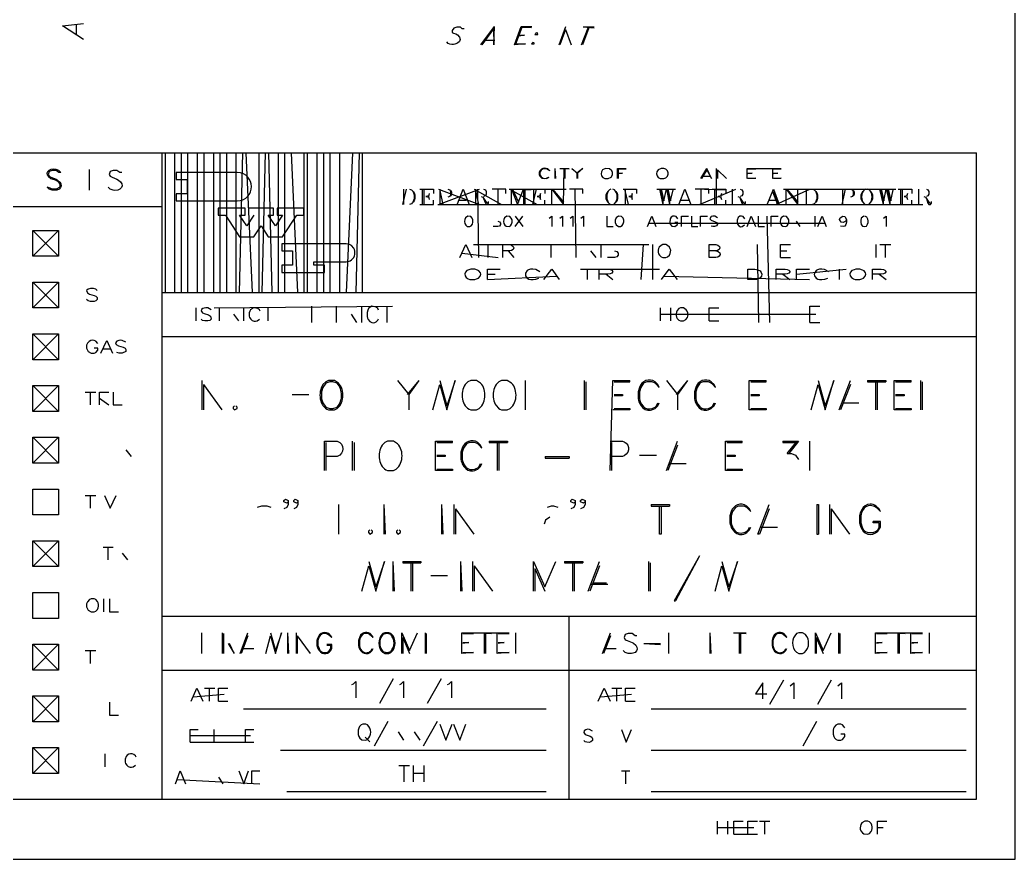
# Model space of a CAD drawing. Header units: feet. Extents: x 13 to 426, y 12 to 285.
# Drawn here: x 354.6 to 426.2, y 12.1 to 72.4 of the extents above; entities that cross this region are included whole.
import ezdxf

# ---------------------------------------------------------------- set-up
doc = ezdxf.new("R2010")
doc.units = ezdxf.units.FT
doc.layers.add('EJE_VIA', color=7, linetype='CONTINUOUS')

msp = doc.modelspace()

# ---------------------------------------------------------------- linework, layer by layer
at = {"layer": 'EJE_VIA'}
for p, q in [((426.217, 12.083), (426.217, 284.917)), ((358.7, 71.383), (358.7, 72.1)), ((387.783, 70.667), (388.767, 71.983)), ((390.217, 70.667), (390.7, 71.967)), ((390.317, 70.717), (390.75, 71.917)), ((390.7, 71.967), (391.45, 71.967)), ((393.417, 70.65), (393.9, 71.967)), ((393.883, 71.767), (394.283, 70.65)), ((395.033, 70.65), (395.5, 71.883)), ((388.033, 70.983), (388.783, 70.983)), ((322.083, 62.883), (423.45, 62.883)), ((364.867, 16.383), (364.867, 62.883)), ((365.1, 52.85), (365.1, 62.883)), ((365.784, 52.85), (365.784, 62.883)), ((366.25, 52.85), (366.25, 62.883)), ((366.717, 52.85), (366.717, 62.883)), ((367.417, 52.85), (367.417, 62.883)), ((367.883, 52.85), (367.883, 62.883)), ((368.583, 52.85), (368.583, 62.883)), ((369.05, 52.85), (369.05, 62.883)), ((369.517, 52.85), (369.517, 62.883)), ((370.2, 52.85), (370.2, 62.883)), ((370.433, 52.85), (370.667, 62.883)), ((371.367, 52.85), (370.9, 62.883)), ((371.833, 52.85), (371.833, 62.883)), ((372.067, 52.85), (372.3, 62.883)), ((372.767, 52.85), (372.534, 62.883)), ((373.234, 52.85), (373.234, 62.883)), ((373.7, 52.85), (373.7, 62.883)), ((374.633, 52.85), (374.167, 62.883)), ((375.083, 52.85), (375.083, 62.883)), ((375.317, 52.85), (375.317, 62.883)), ((376.017, 52.85), (376.017, 62.883)), ((376.483, 52.85), (376.483, 62.883)), ((376.95, 52.85), (376.95, 62.883)), ((377.65, 52.85), (377.65, 62.883)), ((378.117, 52.85), (378.583, 62.883)), ((378.817, 52.85), (379.05, 62.883)), ((379.283, 52.85), (379.283, 62.883)), ((423.45, 16.383), (423.45, 62.883)), ((359.633, 60.2), (359.633, 61.7)), ((393.733, 59.167), (393.783, 61.733)), ((397.617, 61.033), (397.617, 61.767)), ((397.617, 61.767), (398.233, 61.767)), ((403.617, 61.033), (404.033, 61.767)), ((404.734, 59.167), (404.75, 61.767)), ((404.8, 61.667), (405.467, 61.033)), ((406.95, 61.767), (409.4, 61.767)), ((406.95, 61.033), (406.95, 61.767)), ((408.783, 61.033), (408.783, 61.767)), ((403.717, 61.2), (404.333, 61.2)), ((382.183, 59.167), (382.433, 60.283)), ((382.25, 59.167), (382.25, 60.283)), ((383.583, 59.167), (383.583, 60.283)), ((383.717, 59.167), (383.717, 60.283)), ((384.75, 60.283), (387.683, 59.167)), ((384.75, 59.167), (387.683, 60.283)), ((384.817, 60.283), (385.05, 59.167)), ((384.867, 59.167), (384.867, 60.283)), ((386.1, 59.217), (386.517, 60.283)), ((386.517, 60.283), (386.95, 59.167)), ((387.317, 60.283), (389.267, 59.167)), ((387.383, 60.283), (387.617, 59.167)), ((387.433, 59.167), (387.433, 60.283)), ((387.65, 55.35), (387.567, 60.283)), ((389.033, 59.167), (389.033, 60.283)), ((389.817, 60.283), (393.917, 60.283)), ((389.883, 60.283), (391.833, 59.167)), ((390.067, 60.283), (390.5, 59.333)), ((390.983, 59.167), (390.983, 60.283)), ((390.983, 60.233), (391.833, 60.283)), ((391.533, 59.167), (391.783, 60.283)), ((391.6, 59.167), (391.6, 60.283)), ((392.933, 60.283), (393.733, 59.333)), ((394.633, 55.35), (394.583, 60.283)), ((398.133, 60.283), (398.383, 59.167)), ((398.2, 59.167), (398.2, 60.283)), ((400.45, 60.283), (401.8, 60.283)), ((400.633, 60.283), (400.883, 59.167)), ((401.133, 60.283), (401.367, 59.167)), ((402.05, 59.217), (402.467, 60.283)), ((402.467, 60.283), (402.9, 59.167)), ((403.517, 59.167), (406.134, 60.283)), ((403.633, 59.167), (403.633, 60.283)), ((403.883, 60.283), (405.4, 60.233)), ((404.617, 59.167), (404.617, 60.283)), ((405.9, 59.167), (405.9, 60.283)), ((408.4, 59.217), (408.834, 60.283)), ((408.834, 60.283), (409.25, 59.167)), ((409.017, 59.167), (411.45, 60.283)), ((409.567, 60.283), (417.633, 60.283)), ((409.8, 60.283), (410.6, 59.333)), ((410.6, 59.167), (410.6, 60.233)), ((411.217, 59.167), (411.217, 60.283)), ((413.783, 59.167), (414.017, 60.283)), ((413.833, 59.167), (413.833, 60.283)), ((416.467, 60.283), (416.717, 59.167)), ((416.95, 60.283), (417.2, 59.167)), ((418, 59.167), (418, 60.283)), ((418.117, 59.167), (418.117, 60.283)), ((419.283, 59.167), (419.283, 60.283)), ((386.217, 59.483), (386.767, 59.483)), ((392.083, 59.533), (392.083, 59.967)), ((398.683, 59.533), (398.683, 59.967)), ((402.167, 59.483), (402.717, 59.483)), ((408.517, 59.483), (409.067, 59.483)), ((408.767, 60.117), (409.134, 59.167)), ((408.834, 60.117), (409.2, 59.167)), ((322.083, 59.017), (364.867, 59.017)), ((384.683, 59.167), (419.583, 59.167)), ((390.267, 58.333), (390.8, 57.583)), ((390.267, 57.583), (390.8, 58.333)), ((408.567, 50.683), (408.383, 58.333)), ((410.467, 57.983), (410.733, 57.583)), ((411.833, 57.583), (411.833, 58.333)), ((355.567, 57.3), (357.417, 55.45)), ((355.567, 55.45), (357.417, 57.3)), ((399.9, 57.833), (412.533, 57.833)), ((387.267, 56.283), (399.883, 56.283)), ((389.75, 55.85), (390.15, 55.35)), ((392.85, 55.35), (392.85, 56.283)), ((395.683, 55.85), (396.067, 55.35)), ((396.45, 55.35), (396.45, 56.283)), ((399.317, 53.767), (399.5, 56.283)), ((400.15, 53.767), (400.167, 56.283)), ((407.783, 50.683), (407.683, 56.283)), ((409.35, 55.85), (409.8, 55.85)), ((416.217, 55.35), (416.217, 56.283)), ((416.483, 56.283), (417.267, 56.283)), ((416.883, 55.35), (416.883, 56.283)), ((386.433, 55.667), (389.033, 55.35)), ((409.35, 55.35), (410.067, 55.35)), ((394.967, 54.517), (400.633, 54.517)), ((395.467, 53.767), (395.467, 54.517)), ((410.5, 54.167), (414.067, 54.517)), ((413.583, 53.767), (413.583, 54.517)), ((388.267, 54.167), (388.817, 54.167)), ((388.267, 53.767), (393.233, 54.017)), ((396.8, 54.167), (397.283, 53.767)), ((400.983, 54.017), (411.417, 53.767)), ((409.517, 54.167), (410.017, 53.767)), ((416.45, 54.167), (416.933, 53.767)), ((355.567, 53.583), (357.417, 51.733)), ((355.567, 51.733), (357.417, 53.583)), ((364.867, 52.85), (423.45, 52.85)), ((367.3, 50.8), (367.3, 51.733)), ((368.617, 51.733), (381.433, 51.85)), ((369, 50.8), (369, 51.733)), ((370.75, 50.8), (370.75, 51.733)), ((372.5, 50.8), (372.5, 51.733)), ((375.633, 50.683), (375.633, 51.85)), ((377.4, 50.683), (377.4, 51.85)), ((379.217, 50.683), (379.217, 51.85)), ((381.05, 50.683), (381.05, 51.85)), ((400.717, 50.8), (400.717, 51.733)), ((401.45, 50.8), (401.45, 51.733)), ((370, 51.283), (370.367, 50.8)), ((378.45, 51.283), (378.833, 50.683)), ((400.717, 51.283), (411.883, 51.283)), ((404.217, 50.8), (404.917, 50.8)), ((411.45, 50.683), (412.167, 50.683)), ((355.567, 49.867), (357.417, 48)), ((355.567, 48), (357.417, 49.867)), ((364.867, 49.683), (423.45, 49.683)), ((360.617, 48.783), (361.133, 48.783)), ((355.567, 46.15), (357.417, 44.283)), ((355.567, 44.283), (357.417, 46.15)), ((367.733, 44.4), (367.733, 46.517)), ((367.833, 46.217), (369.15, 44.4)), ((384.833, 46.517), (385.333, 44.7)), ((385.333, 44.4), (385.95, 46.517)), ((391, 44.4), (391, 46.517)), ((395.25, 44.4), (395.25, 46.517)), ((397.083, 40.033), (397.283, 46.517)), ((397.283, 46.517), (398.5, 46.517)), ((407.1, 46.517), (408.317, 46.517)), ((407.1, 44.4), (407.1, 46.517)), ((412.05, 46.517), (412.567, 44.7)), ((412.567, 44.4), (413.167, 46.517)), ((413.567, 44.4), (414.383, 46.517)), ((416.2, 44.4), (416.2, 46.417)), ((417.517, 46.517), (418.733, 46.517)), ((417.517, 44.4), (417.517, 46.517)), ((419.433, 44.4), (419.433, 46.517)), ((359.333, 45.683), (360.083, 45.683)), ((359.7, 44.75), (359.7, 45.683)), ((360.35, 45.233), (361.033, 44.75)), ((374.217, 45.5), (375.417, 45.5)), ((413.767, 44.9), (414.983, 44.9)), ((355.567, 42.433), (357.417, 40.567)), ((355.567, 40.567), (357.417, 42.433)), ((376.533, 40.033), (376.533, 42.15)), ((378.567, 40.033), (378.567, 42.15)), ((384.533, 42.15), (385.75, 42.15)), ((384.533, 40.033), (384.533, 42.15)), ((388.983, 40.033), (388.983, 42.05)), ((401.133, 40.033), (401.933, 42.15)), ((405.383, 40.033), (405.383, 42.15)), ((405.383, 42.15), (406.583, 42.15)), ((409.833, 41.25), (410.533, 42.15)), ((411.45, 40.033), (411.45, 42.15)), ((362.25, 41.517), (362.633, 41.033)), ((399.2, 41.15), (400.417, 41.15)), ((401.333, 40.533), (402.55, 40.533)), ((359.333, 38.25), (360.083, 38.25)), ((359.7, 37.317), (359.7, 38.25)), ((377.567, 35.467), (377.567, 37.583)), ((385.867, 35.467), (385.867, 37.583)), ((385.967, 37.283), (387.283, 35.467)), ((400.633, 35.467), (400.633, 37.483)), ((407.717, 35.467), (408.533, 37.583)), ((412.883, 35.467), (412.883, 37.583)), ((412.983, 37.283), (414.3, 35.467)), ((407.933, 35.967), (409.133, 35.967)), ((355.567, 34.983), (357.417, 33.133)), ((355.567, 33.133), (357.417, 34.983)), ((360.617, 34.517), (361.35, 34.517)), ((360.983, 33.6), (360.983, 34.517)), ((361.983, 34.083), (362.367, 33.6)), ((379.733, 33.483), (380.233, 31.667)), ((380.233, 31.367), (380.85, 33.483)), ((382.767, 31.367), (382.767, 33.383)), ((387.217, 31.367), (387.217, 33.483)), ((387.317, 33.183), (388.633, 31.367)), ((391.567, 31.367), (391.567, 33.483)), ((391.667, 32.983), (392.383, 31.367)), ((394.4, 31.367), (394.4, 33.383)), ((395.517, 31.367), (396.333, 33.483)), ((399.867, 31.367), (399.867, 33.483)), ((405.133, 33.483), (405.633, 31.667)), ((405.633, 31.367), (406.25, 33.483)), ((384.183, 32.483), (385.4, 32.483)), ((395.717, 31.867), (396.933, 31.867)), ((395.817, 31.967), (396.833, 31.967)), ((360.667, 29.867), (360.667, 30.8)), ((364.867, 29.567), (423.45, 29.567)), ((394.15, 16.383), (394.15, 29.567)), ((367.717, 26.883), (367.717, 28.367)), ((369.2, 26.883), (369.2, 28.367)), ((370.467, 26.883), (371.033, 28.367)), ((372.667, 28.367), (373.017, 27.1)), ((373.017, 26.883), (373.45, 28.367)), ((374.517, 26.883), (374.517, 28.367)), ((374.583, 28.15), (375.5, 26.883)), ((382.1, 26.883), (382.1, 28.367)), ((382.167, 28.017), (382.667, 26.883)), ((383.8, 26.883), (383.8, 28.367)), ((386.417, 26.883), (386.417, 28.367)), ((386.417, 28.367), (389.817, 28.367)), ((388.05, 26.883), (388.05, 28.3)), ((388.967, 26.883), (388.967, 28.367)), ((390.317, 26.883), (390.317, 28.367)), ((396.55, 26.883), (397.117, 28.367)), ((401.3, 26.883), (401.3, 28.367)), ((406.4, 26.883), (406.4, 28.3)), ((411.85, 26.883), (411.85, 28.367)), ((411.917, 28.017), (412.417, 26.883)), ((413.55, 26.883), (413.55, 28.367)), ((416.167, 26.883), (416.167, 28.367)), ((416.167, 28.367), (419.567, 28.367)), ((417.8, 26.883), (417.8, 28.3)), ((418.717, 26.883), (418.717, 28.367)), ((420.067, 26.883), (420.067, 28.367)), ((355.567, 27.55), (357.417, 25.683)), ((355.567, 25.683), (357.417, 27.55)), ((370.617, 27.233), (371.467, 27.233)), ((396.683, 27.233), (397.533, 27.233)), ((359.333, 27.083), (360.083, 27.083)), ((359.7, 26.15), (359.7, 27.083)), ((364.867, 25.683), (423.45, 25.683)), ((380.517, 23.3), (381.517, 25.067)), ((383.95, 23.3), (384.95, 25.067)), ((367.9, 24.383), (368.65, 24.383)), ((368.267, 23.45), (368.267, 24.383)), ((397.2, 24.383), (397.933, 24.383)), ((397.567, 23.45), (397.567, 24.383)), ((408.083, 23.6), (408.083, 24.767)), ((408.583, 23.217), (409.583, 24.983)), ((412.017, 23.217), (413.017, 24.983)), ((355.567, 23.833), (357.417, 21.967)), ((355.567, 21.967), (357.417, 23.833)), ((367.1, 23.767), (369.333, 23.95)), ((396.4, 23.767), (398.633, 23.95)), ((368.917, 23.45), (369.6, 23.45)), ((398.2, 23.45), (398.9, 23.45)), ((370.717, 22.9), (392.483, 22.9)), ((400.033, 22.9), (422.7, 22.9)), ((380.133, 20.233), (381.117, 22.017)), ((383.667, 20.233), (384.667, 22.017)), ((410.967, 20.233), (411.967, 22.017)), ((366.883, 20.967), (371.217, 20.967)), ((368.617, 20.483), (368.617, 21.417)), ((379.467, 20.85), (379.8, 20.517)), ((381.85, 21.233), (382.233, 20.633)), ((383, 21.233), (383.4, 20.633)), ((355.567, 20.1), (357.417, 18.25)), ((355.567, 18.25), (357.417, 20.1)), ((366.883, 20.483), (371.45, 20.483)), ((360.767, 18.717), (360.767, 19.65)), ((373.383, 19.917), (392.483, 19.917)), ((400.033, 19.917), (422.7, 19.917)), ((381.9, 18.817), (382.667, 18.817)), ((382.283, 17.65), (382.283, 18.817)), ((382.95, 17.65), (382.95, 18.817)), ((383.717, 17.65), (383.717, 18.817)), ((368.917, 17.983), (369.233, 17.5)), ((382.95, 18.267), (383.717, 18.267)), ((397.9, 18.433), (398.517, 18.433)), ((398.217, 17.5), (398.217, 18.433)), ((365.95, 17.817), (371.883, 17.5)), ((373.833, 16.95), (392.483, 16.95)), ((400.033, 16.95), (422.7, 16.95)), ((322.083, 16.383), (423.45, 16.383)), ((404.8, 13.883), (404.8, 14.817)), ((404.8, 14.367), (407.417, 14.367)), ((405.55, 13.883), (405.55, 14.817)), ((407.833, 14.817), (408.583, 14.817)), ((408.217, 13.883), (408.217, 14.817)), ((416.317, 14.367), (416.733, 14.367)), ((405.983, 13.883), (407.683, 13.883)), ((12.6, 12.083), (426.217, 12.083))]:
    msp.add_line(p, q, dxfattribs=at)
for points in [[(359.2, 71.033), (357.7, 72.017), (359.2, 72.183)], [(386.583, 71.8), (386.45, 71.8), (386.317, 71.933), (386.067, 71.933), (385.85, 71.867), (385.717, 71.683), (385.733, 71.55), (385.833, 71.5), (385.99, 71.439), (386.113, 71.37), (386.264, 71.214), (386.303, 71.05), (386.247, 70.896), (386.115, 70.771), (385.924, 70.693), (385.811, 70.677), (385.691, 70.68), (385.564, 70.703), (385.433, 70.75), (385.35, 70.867)], [(388.7, 71.8), (387.85, 70.667)], [(388.7, 71.8), (388.717, 70.667), (388.767, 71.983)], [(390.75, 71.917), (391.433, 71.9)], [(393.883, 71.767), (393.467, 70.65)], [(395.567, 71.883), (395.1, 70.65)], [(395.15, 71.95), (395.95, 71.95)], [(395.15, 71.95), (395.933, 71.883)], [(390.533, 71.35), (390.917, 71.35), (390.517, 71.283)], [(391.8, 71.533), (391.683, 71.4), (391.883, 71.4), (391.867, 71.533)], [(390.317, 70.717), (391, 70.717), (390.217, 70.667)], [(391.55, 70.85), (391.433, 70.717), (391.617, 70.717), (391.6, 70.85)], [(357.583, 61.483), (357.433, 61.617), (357.233, 61.7), (357.04, 61.707), (356.865, 61.677), (356.722, 61.617), (356.62, 61.531), (356.572, 61.427), (356.59, 61.308), (356.684, 61.18), (356.867, 61.05), (357.233, 60.917), (357.367, 60.85), (357.517, 60.633), (357.517, 60.417), (357.233, 60.283), (356.95, 60.283), (356.8, 60.35), (356.583, 60.417)], [(357.583, 61.483), (357.433, 61.483), (357.233, 61.617), (356.95, 61.617), (356.733, 61.55), (356.667, 61.333), (356.733, 61.2), (356.867, 61.133), (357.233, 60.983), (357.342, 60.922), (357.501, 60.788), (357.586, 60.646), (357.601, 60.508), (357.553, 60.383), (357.446, 60.281), (357.284, 60.214), (357.073, 60.191), (356.95, 60.2), (356.733, 60.283), (356.583, 60.417)], [(361.967, 61.483), (361.833, 61.483), (361.617, 61.617), (361.333, 61.617), (361.117, 61.55), (361.05, 61.333), (361.117, 61.2), (361.267, 61.133), (361.617, 60.983), (361.723, 60.928), (361.88, 60.8), (361.965, 60.657), (361.982, 60.514), (361.935, 60.383), (361.83, 60.276), (361.669, 60.206), (361.457, 60.187), (361.333, 60.2), (361.117, 60.283), (360.983, 60.417)], [(392.75, 61.6), (392.6, 61.733), (392.492, 61.768), (392.371, 61.777), (392.25, 61.758), (392.14, 61.71), (392.033, 61.6), (391.983, 61.483), (391.983, 61.317), (392.033, 61.2), (392.183, 61.067), (392.5, 61.033), (392.7, 61.133)], [(392.75, 61.6), (392.504, 61.725), (392.378, 61.747), (392.271, 61.737), (392.116, 61.644), (392.038, 61.488), (392.038, 61.312), (392.116, 61.156), (392.271, 61.063), (392.378, 61.053), (392.504, 61.075), (392.65, 61.133)], [(393.117, 61.767), (393.117, 61.033)], [(393.117, 61.767), (393.167, 61.033)], [(393.467, 61.767), (394.133, 61.767)], [(393.467, 61.767), (394.133, 61.733)], [(393.833, 61.733), (393.833, 61.033)], [(394.333, 61.767), (394.7, 61.417), (394.7, 61.033)], [(394.333, 61.767), (394.75, 61.417)], [(395.117, 61.767), (394.7, 61.417)], [(395.117, 61.767), (394.75, 61.417), (394.75, 61.033)], [(396.75, 61.767), (396.55, 61.667), (396.465, 61.531), (396.442, 61.383), (396.476, 61.242), (396.562, 61.124), (396.696, 61.047), (396.95, 61.033), (397.167, 61.133), (397.267, 61.317), (397.267, 61.483), (397.217, 61.6), (397.05, 61.733), (396.75, 61.767)], [(397.667, 61.733), (397.667, 61.033)], [(397.667, 61.733), (398.233, 61.733)], [(400.75, 61.767), (400.533, 61.667), (400.447, 61.524), (400.424, 61.376), (400.461, 61.236), (400.552, 61.122), (400.693, 61.047), (400.95, 61.033), (401.099, 61.094), (401.206, 61.207), (401.255, 61.35), (401.255, 61.45), (401.206, 61.593), (401.099, 61.706), (400.95, 61.767), (400.75, 61.767)], [(404.033, 61.667), (403.667, 61.033)], [(404.033, 61.667), (404.383, 61.033), (404.033, 61.767)], [(404.8, 61.667), (404.8, 61.033)], [(407, 61.733), (407.567, 61.733)], [(408.833, 61.733), (409.4, 61.733)], [(365.883, 61.483), (365.883, 60.967), (366.667, 60.967), (366.667, 59.95), (365.883, 59.95), (365.883, 59.433), (370.267, 59.433), (370.505, 59.464), (370.711, 59.534), (370.885, 59.638), (371.028, 59.769), (371.138, 59.922), (371.217, 60.092), (371.264, 60.273), (371.28, 60.459), (371.264, 60.646), (371.216, 60.826), (371.136, 60.996), (371.025, 61.149), (370.883, 61.28), (370.709, 61.383), (370.504, 61.453), (370.267, 61.483), (365.883, 61.483)], [(397.667, 61.417), (397.983, 61.417), (397.667, 61.383)], [(407, 61.067), (407.567, 61.067), (406.95, 61.033)], [(407, 61.417), (407.3, 61.417), (407, 61.383)], [(408.833, 61.067), (409.4, 61.067), (408.783, 61.033)], [(408.833, 61.417), (409.15, 61.417), (408.833, 61.383)], [(382.667, 60.283), (382.8, 60.233), (382.886, 60.124), (382.947, 59.999), (382.983, 59.865), (382.994, 59.725), (382.982, 59.585), (382.945, 59.451), (382.884, 59.326), (382.8, 59.217), (382.667, 59.167)], [(383.4, 60.283), (384.383, 60.283), (384.383, 59.967)], [(385.417, 60.283), (385.55, 60.233), (385.6, 60.117), (385.6, 59.867), (385.55, 59.75), (385.417, 59.7)], [(385.6, 60.183), (385.667, 60.067), (385.667, 59.917), (385.6, 59.8)], [(387.983, 60.283), (388.117, 60.233), (388.167, 60.117), (388.167, 59.917), (388.117, 59.8), (387.983, 59.75)], [(389.583, 59.967), (389.583, 60.283), (388.6, 60.283)], [(390, 59.217), (390, 60.283), (390.433, 59.167)], [(390.433, 59.167), (390.867, 60.283), (390.867, 59.167)], [(391.417, 60.283), (392.383, 60.283), (392.383, 59.967)], [(392.883, 59.217), (392.883, 60.283), (393.733, 59.167)], [(395.133, 59.967), (395.133, 60.283), (394.167, 60.283)], [(397.15, 60.283), (397.033, 60.233), (396.948, 60.124), (396.887, 59.999), (396.851, 59.865), (396.839, 59.725), (396.852, 59.585), (396.888, 59.451), (396.949, 59.326), (397.033, 59.217), (397.15, 59.167)], [(397.283, 59.167), (397.4, 59.217), (397.485, 59.326), (397.545, 59.451), (397.582, 59.585), (397.595, 59.725), (397.583, 59.865), (397.547, 59.999), (397.486, 60.124), (397.4, 60.233), (397.283, 60.283)], [(398.017, 60.283), (398.983, 60.283), (398.983, 59.967)], [(400.7, 60.283), (400.883, 59.433), (400.883, 59.167)], [(400.767, 60.283), (400.95, 59.433), (401.133, 60.283)], [(401.184, 60.283), (401.367, 59.433), (401.367, 59.167)], [(401.25, 60.283), (401.434, 59.433), (401.617, 60.233)], [(404.183, 59.967), (404.183, 60.283), (403.2, 60.283)], [(404.434, 60.283), (405.4, 60.283), (405.4, 59.967)], [(406.45, 60.283), (406.567, 60.233), (406.634, 60.117), (406.634, 59.917), (406.567, 59.8), (406.45, 59.75)], [(409.75, 59.217), (409.75, 60.283), (410.6, 59.167)], [(411.633, 60.283), (411.767, 60.233), (411.852, 60.124), (411.913, 59.999), (411.949, 59.865), (411.961, 59.725), (411.949, 59.585), (411.912, 59.451), (411.851, 59.326), (411.767, 59.217), (411.633, 59.167)], [(414.383, 60.283), (414.517, 60.233), (414.567, 60.117), (414.567, 59.867), (414.517, 59.75), (414.383, 59.7)], [(414.567, 60.183), (414.633, 60.067), (414.633, 59.917), (414.567, 59.8)], [(415.483, 60.283), (415.367, 60.233), (415.281, 60.124), (415.22, 59.999), (415.184, 59.865), (415.172, 59.725), (415.185, 59.585), (415.222, 59.451), (415.282, 59.326), (415.367, 59.217), (415.483, 59.167)], [(415.617, 59.167), (415.733, 59.217), (415.818, 59.326), (415.879, 59.451), (415.915, 59.585), (415.928, 59.725), (415.916, 59.865), (415.88, 59.999), (415.819, 60.124), (415.733, 60.233), (415.617, 60.283)], [(416.533, 60.283), (416.717, 59.433), (416.717, 59.167)], [(416.583, 60.283), (416.767, 59.433), (416.95, 60.283)], [(417.017, 60.283), (417.2, 59.433), (417.2, 59.167)], [(417.083, 60.283), (417.267, 59.433), (417.45, 60.233)], [(417.817, 60.283), (418.783, 60.283), (418.783, 59.967)], [(419.833, 60.283), (419.95, 60.233), (420.017, 60.117), (420.017, 59.917), (419.95, 59.8), (419.833, 59.75)], [(382.917, 60.117), (382.983, 60.017), (383.033, 59.867), (383.033, 59.6), (382.983, 59.433), (382.917, 59.333)], [(383.4, 59.167), (384.383, 59.167), (384.383, 59.483)], [(384.083, 59.8), (383.833, 59.75), (384.083, 59.7)], [(384.083, 59.967), (384.017, 59.75), (384.083, 59.533)], [(387.8, 59.75), (387.933, 59.7), (387.983, 59.6), (388.117, 59.267), (388.167, 59.167), (388.3, 59.167), (388.35, 59.267), (388.35, 59.383)], [(387.933, 59.7), (388.167, 59.333), (388.3, 59.267)], [(391.417, 59.167), (392.383, 59.167), (392.383, 59.483)], [(392.083, 59.8), (391.833, 59.75), (392.083, 59.7)], [(392.083, 59.967), (392.017, 59.75), (392.083, 59.533)], [(396.917, 60.117), (396.85, 60.017), (396.783, 59.867), (396.783, 59.6), (396.85, 59.433), (396.917, 59.333)], [(397.517, 59.333), (397.583, 59.433), (397.65, 59.6), (397.65, 59.867), (397.583, 60.017), (397.517, 60.117)], [(398.683, 59.8), (398.433, 59.75), (398.683, 59.7)], [(398.683, 59.967), (398.617, 59.75), (398.683, 59.533)], [(404.433, 59.167), (405.4, 59.167), (405.4, 59.483)], [(405.1, 59.8), (404.85, 59.75), (405.1, 59.7)], [(405.1, 59.967), (405.034, 59.75), (405.1, 59.533)], [(406.267, 59.75), (406.384, 59.7), (406.45, 59.6), (406.567, 59.267), (406.634, 59.167), (406.75, 59.167), (406.817, 59.267), (406.817, 59.383)], [(406.384, 59.7), (406.634, 59.333), (406.75, 59.267)], [(411.883, 60.117), (411.95, 60.017), (412, 59.867), (412, 59.6), (411.95, 59.433), (411.883, 59.333)], [(415.25, 60.117), (415.183, 60.017), (415.117, 59.867), (415.117, 59.6), (415.183, 59.433), (415.25, 59.333)], [(415.85, 59.333), (415.917, 59.433), (415.983, 59.6), (415.983, 59.867), (415.917, 60.017), (415.85, 60.117)], [(417.817, 59.167), (418.783, 59.167), (418.783, 59.483)], [(418.483, 59.8), (418.233, 59.75), (418.483, 59.7)], [(418.483, 59.967), (418.417, 59.75), (418.483, 59.533)], [(419.65, 59.75), (419.767, 59.7), (419.833, 59.6), (419.95, 59.267), (420.017, 59.167), (420.133, 59.167), (420.2, 59.267), (420.2, 59.383)], [(419.767, 59.7), (420.017, 59.333), (420.133, 59.267)], [(371.467, 58.4), (370.95, 57.633), (370.433, 58.4), (370.833, 58.4), (370.833, 58.917), (368.9, 58.917), (368.9, 58.4), (369.417, 58.4), (370.433, 56.85), (371.467, 56.85), (371.983, 57.633), (372.5, 56.85), (373.533, 56.85), (374.55, 58.4), (375.067, 58.4), (375.067, 58.917), (373.133, 58.917), (373.133, 58.4), (373.533, 58.4), (373.017, 57.633), (372.5, 58.4), (372.883, 58.4), (372.883, 58.917), (371.083, 58.917), (371.083, 58.4)], [(386.85, 58.333), (386.683, 58.217), (386.628, 58.093), (386.61, 57.949), (386.633, 57.805), (386.697, 57.682), (386.804, 57.599), (387, 57.583), (387.104, 57.648), (387.185, 57.766), (387.222, 57.909), (387.215, 58.057), (387.163, 58.193), (387.067, 58.3), (386.85, 58.333)], [(389.017, 57.983), (389.133, 57.933), (389.2, 57.833), (389.2, 57.733), (389.133, 57.617), (389.017, 57.583), (388.667, 57.583)], [(389.65, 58.333), (389.5, 58.217), (389.445, 58.092), (389.426, 57.954), (389.446, 57.816), (389.506, 57.694), (389.607, 57.604), (389.817, 57.583), (389.92, 57.648), (390.002, 57.766), (390.039, 57.909), (390.032, 58.057), (389.98, 58.193), (389.883, 58.3), (389.65, 58.333)], [(392.7, 58.183), (392.9, 58.333), (392.9, 57.583)], [(393.467, 58.183), (393.65, 58.333), (393.65, 57.583)], [(394.217, 58.183), (394.417, 58.333), (394.417, 57.583)], [(394.983, 58.183), (395.183, 58.333), (395.183, 57.583)], [(396.85, 58.333), (396.85, 57.583), (397.3, 57.583)], [(397.683, 58.333), (397.533, 58.217), (397.45, 58.05), (397.45, 57.867), (397.533, 57.7), (397.683, 57.583), (397.833, 57.583), (397.954, 57.655), (398.036, 57.779), (398.074, 57.913), (398.066, 58.049), (398.014, 58.18), (397.917, 58.3), (397.683, 58.333)], [(399.783, 57.583), (400.083, 58.333), (400.383, 57.583)], [(401.95, 58.15), (401.833, 58.3), (401.71, 58.342), (401.602, 58.334), (401.486, 58.26), (401.407, 58.13), (401.383, 57.867), (401.417, 57.767), (401.533, 57.617), (401.75, 57.583), (401.917, 57.7), (401.95, 57.867), (401.75, 57.867)], [(402.217, 57.583), (402.217, 58.333), (402.717, 58.333)], [(402.933, 58.333), (402.933, 57.583), (403.4, 57.583)], [(403.583, 57.583), (403.583, 58.333), (404.083, 58.333)], [(404.8, 58.217), (404.617, 58.333), (404.467, 58.333), (404.35, 58.3), (404.267, 58.15), (404.35, 58.05), (404.65, 57.933), (404.759, 57.874), (404.809, 57.747), (404.74, 57.625), (404.603, 57.578), (404.467, 57.583), (404.35, 57.617)], [(406.783, 58.15), (406.667, 58.3), (406.539, 58.342), (406.42, 58.328), (406.3, 58.239), (406.217, 58.05), (406.217, 57.867), (406.256, 57.75), (406.345, 57.633), (406.469, 57.575), (406.583, 57.583), (406.75, 57.7)], [(406.933, 57.583), (407.233, 58.333), (407.533, 57.583)], [(407.733, 58.333), (407.733, 57.583), (408.183, 57.583)], [(408.683, 57.583), (408.683, 58.333), (409.183, 58.333)], [(409.55, 58.333), (409.4, 58.217), (409.345, 58.092), (409.326, 57.953), (409.346, 57.815), (409.406, 57.694), (409.507, 57.604), (409.717, 57.583), (409.82, 57.648), (409.902, 57.766), (409.939, 57.909), (409.932, 58.057), (409.88, 58.193), (409.783, 58.3), (409.55, 58.333)], [(412.033, 57.583), (412.333, 58.333), (412.633, 57.583)], [(414.083, 58.083), (414.05, 57.983), (413.85, 57.867), (413.7, 57.9), (413.583, 58.083), (413.633, 58.217), (413.817, 58.333), (413.967, 58.3), (414.083, 58.083), (414.083, 57.9), (414.05, 57.733), (413.967, 57.617), (413.85, 57.583), (413.667, 57.617)], [(415.333, 58.333), (415.15, 58.183), (415.117, 58.017), (415.117, 57.9), (415.15, 57.733), (415.233, 57.617), (415.417, 57.583), (415.533, 57.617), (415.607, 57.748), (415.646, 57.875), (415.652, 58), (415.624, 58.126), (415.562, 58.256), (415.417, 58.333)], [(416.75, 58.183), (416.933, 58.333), (416.933, 57.583)], [(355.567, 55.45), (355.567, 57.3), (357.417, 57.3), (357.417, 55.45), (355.567, 55.45)], [(374.233, 55.833), (374.233, 54.8), (373.467, 54.8), (373.467, 54.283), (376.55, 54.283), (376.55, 54.8), (375.783, 54.8), (375.783, 55.05), (378.1, 55.05), (378.248, 55.074), (378.377, 55.121), (378.485, 55.188), (378.643, 55.366), (378.693, 55.472), (378.722, 55.584), (378.732, 55.7), (378.722, 55.816), (378.693, 55.928), (378.643, 56.034), (378.485, 56.212), (378.377, 56.279), (378.248, 56.326), (378.1, 56.35), (373.467, 56.35), (373.467, 55.833), (374.233, 55.833)], [(386.267, 55.35), (386.717, 56.283), (387.15, 55.35)], [(388.317, 55.35), (388.317, 56.283), (389.033, 56.283)], [(389.367, 55.35), (389.367, 56.283), (389.867, 56.283), (390, 56.249), (390.121, 56.161), (390.154, 56.051), (390.106, 55.945), (389.984, 55.87), (389.867, 55.85), (389.367, 55.85)], [(397.4, 55.85), (397.567, 55.8), (397.667, 55.667), (397.667, 55.533), (397.567, 55.4), (397.4, 55.35), (396.9, 55.35)], [(400.883, 56.283), (400.767, 56.233), (400.625, 56.102), (400.567, 55.995), (400.54, 55.876), (400.544, 55.753), (400.576, 55.633), (400.635, 55.525), (400.767, 55.399), (400.883, 55.35), (401.1, 55.35), (401.217, 55.4), (401.352, 55.53), (401.41, 55.638), (401.44, 55.755), (401.443, 55.875), (401.416, 55.992), (401.36, 56.101), (401.217, 56.233), (401.1, 56.283), (400.883, 56.283)], [(404.2, 55.35), (404.2, 56.283), (404.7, 56.283), (404.834, 56.249), (404.955, 56.161), (404.987, 56.051), (404.939, 55.945), (404.818, 55.87), (404.7, 55.85), (404.2, 55.85)], [(404.7, 55.85), (404.867, 55.8), (404.97, 55.69), (404.994, 55.581), (404.93, 55.455), (404.829, 55.386), (404.7, 55.35), (404.2, 55.35)], [(409.35, 55.35), (409.35, 56.283), (410.067, 56.283)], [(387.067, 54.517), (386.933, 54.483), (386.783, 54.417), (386.687, 54.298), (386.64, 54.189), (386.651, 54.045), (386.74, 53.925), (386.885, 53.832), (387.003, 53.785), (387.35, 53.767), (387.483, 53.817), (387.62, 53.877), (387.744, 54.005), (387.779, 54.155), (387.755, 54.256), (387.655, 54.391), (387.548, 54.459), (387.35, 54.517), (387.067, 54.517)], [(388.267, 53.767), (388.267, 54.517), (389.167, 54.517)], [(392.033, 54.333), (391.734, 54.492), (391.533, 54.523), (391.364, 54.516), (391.227, 54.479), (391.121, 54.416), (391.001, 54.241), (391.005, 54.042), (391.131, 53.869), (391.238, 53.808), (391.376, 53.773), (391.544, 53.769), (391.74, 53.804), (391.967, 53.883)], [(392.317, 53.767), (392.883, 54.517), (393.433, 53.767)], [(396.3, 53.767), (396.3, 54.517), (396.933, 54.517), (397.091, 54.499), (397.203, 54.459), (397.293, 54.342), (397.203, 54.224), (397.091, 54.184), (396.933, 54.167), (396.3, 54.167)], [(400.783, 53.767), (401.333, 54.517), (401.9, 53.767)], [(407, 53.767), (407, 54.517), (407.5, 54.517), (407.615, 54.503), (407.715, 54.477), (407.87, 54.393), (407.963, 54.279), (407.995, 54.151), (407.965, 54.021), (407.873, 53.904), (407.718, 53.814), (407.617, 53.784), (407.5, 53.767), (407, 53.767)], [(409.033, 53.767), (409.033, 54.517), (409.667, 54.517), (409.825, 54.496), (409.937, 54.456), (410.027, 54.342), (409.937, 54.228), (409.825, 54.187), (409.667, 54.167), (409.033, 54.167)], [(410.5, 53.767), (410.5, 54.517), (411.417, 54.517)], [(412.817, 54.333), (412.517, 54.493), (412.317, 54.525), (412.148, 54.519), (412.01, 54.481), (411.903, 54.418), (411.784, 54.242), (411.77, 54.141), (411.787, 54.041), (411.913, 53.867), (412.021, 53.806), (412.158, 53.771), (412.326, 53.768), (412.523, 53.803), (412.75, 53.883)], [(414.767, 54.517), (414.633, 54.483), (414.483, 54.417), (414.387, 54.298), (414.34, 54.189), (414.351, 54.045), (414.44, 53.925), (414.585, 53.832), (414.703, 53.785), (415.05, 53.767), (415.183, 53.817), (415.32, 53.877), (415.444, 54.005), (415.479, 54.155), (415.455, 54.256), (415.355, 54.391), (415.248, 54.459), (415.05, 54.517), (414.767, 54.517)], [(415.967, 53.767), (415.967, 54.517), (416.583, 54.517), (416.741, 54.499), (416.853, 54.459), (416.943, 54.342), (416.853, 54.224), (416.741, 54.184), (416.583, 54.167), (415.967, 54.167)], [(355.567, 51.733), (355.567, 53.583), (357.417, 53.583), (357.417, 51.733), (355.567, 51.733)], [(360.183, 52.983), (360.083, 53.083), (359.917, 53.117), (359.7, 53.117), (359.55, 53.083), (359.433, 52.983), (359.5, 52.817), (359.65, 52.717), (359.967, 52.633), (360.084, 52.581), (360.183, 52.47), (360.187, 52.346), (360.091, 52.243), (359.97, 52.2), (359.802, 52.19), (359.7, 52.2), (359.55, 52.233), (359.433, 52.333)], [(368.4, 51.6), (368.15, 51.733), (368.001, 51.74), (367.893, 51.725), (367.793, 51.696), (367.684, 51.624), (367.661, 51.514), (367.767, 51.367), (367.883, 51.333), (368.2, 51.233), (368.35, 51.15), (368.4, 50.933), (368.3, 50.833), (368.15, 50.8), (367.933, 50.8), (367.767, 50.833), (367.667, 50.933)], [(371.917, 51.5), (371.867, 51.6), (371.75, 51.683), (371.433, 51.733), (371.217, 51.6), (371.167, 51.5), (371.117, 51.367), (371.117, 51.15), (371.152, 51.042), (371.235, 50.913), (371.348, 50.828), (371.484, 50.789), (371.586, 50.79), (371.694, 50.813), (371.867, 50.933)], [(380.433, 51.567), (380.383, 51.683), (380.267, 51.783), (379.95, 51.85), (379.833, 51.783), (379.717, 51.683), (379.667, 51.567), (379.617, 51.4), (379.617, 51.117), (379.645, 50.997), (379.693, 50.89), (379.8, 50.762), (379.937, 50.684), (380.041, 50.666), (380.152, 50.682), (380.267, 50.733), (380.383, 50.85), (380.433, 50.95)], [(402.15, 51.733), (402.033, 51.683), (401.9, 51.544), (401.851, 51.427), (401.828, 51.306), (401.829, 51.186), (401.855, 51.073), (401.907, 50.971), (402.033, 50.851), (402.15, 50.8), (402.367, 50.8), (402.522, 50.889), (402.642, 51.035), (402.683, 51.149), (402.695, 51.268), (402.678, 51.388), (402.634, 51.501), (402.563, 51.601), (402.367, 51.733), (402.15, 51.733)], [(404.217, 50.8), (404.217, 51.733), (404.917, 51.733)], [(411.45, 50.683), (411.45, 51.85), (412.167, 51.85)], [(355.567, 48), (355.567, 49.867), (357.417, 49.867), (357.417, 48), (355.567, 48)], [(360.233, 49.183), (360.083, 49.35), (359.975, 49.396), (359.872, 49.413), (359.729, 49.39), (359.605, 49.316), (359.505, 49.2), (359.433, 49.05), (359.433, 48.833), (359.55, 48.6), (359.767, 48.467), (359.967, 48.467), (360.083, 48.517), (360.233, 48.7), (360.233, 48.833), (359.967, 48.833)], [(360.45, 48.467), (360.883, 49.4), (361.3, 48.467)], [(362.25, 49.267), (361.983, 49.4), (361.842, 49.405), (361.738, 49.391), (361.599, 49.343), (361.509, 49.228), (361.566, 49.1), (361.733, 49), (362.05, 48.917), (362.2, 48.833), (362.25, 48.733), (362.25, 48.6), (361.983, 48.467), (361.783, 48.467), (361.617, 48.517)], [(400.617, 46.017), (400.517, 46.217), (400.317, 46.417), (400.157, 46.502), (399.991, 46.542), (399.823, 46.54), (399.661, 46.499), (399.511, 46.423), (399.38, 46.315), (399.274, 46.178), (399.2, 46.017), (399.1, 45.7), (399.1, 45.2), (399.125, 45.088), (399.159, 44.98), (399.202, 44.878), (399.312, 44.694), (399.45, 44.544), (399.612, 44.435), (399.795, 44.376), (399.995, 44.376), (400.099, 44.399), (400.207, 44.44), (400.317, 44.5), (400.517, 44.7), (400.617, 44.9)], [(404.667, 46.017), (404.567, 46.217), (404.367, 46.417), (404.203, 46.504), (404.035, 46.545), (403.868, 46.543), (403.708, 46.501), (403.56, 46.424), (403.431, 46.315), (403.325, 46.178), (403.25, 46.017), (403.15, 45.7), (403.15, 45.2), (403.175, 45.089), (403.21, 44.982), (403.252, 44.88), (403.361, 44.696), (403.497, 44.544), (403.659, 44.434), (403.841, 44.374), (404.041, 44.373), (404.147, 44.397), (404.255, 44.439), (404.367, 44.5), (404.567, 44.7), (404.667, 44.9)], [(355.567, 44.283), (355.567, 46.15), (357.417, 46.15), (357.417, 44.283), (355.567, 44.283)], [(367.833, 46.217), (367.833, 44.4)], [(376.833, 46.517), (376.633, 46.417), (376.433, 46.217), (376.368, 46.106), (376.314, 45.987), (376.272, 45.861), (376.242, 45.729), (376.223, 45.594), (376.217, 45.457), (376.222, 45.32), (376.24, 45.186), (376.269, 45.055), (376.312, 44.93), (376.367, 44.812), (376.434, 44.704), (376.608, 44.523), (376.714, 44.453), (376.833, 44.4), (377.25, 44.4), (377.45, 44.5), (377.634, 44.687), (377.706, 44.799), (377.765, 44.919), (377.811, 45.048), (377.844, 45.181), (377.863, 45.319), (377.87, 45.458), (377.863, 45.598), (377.843, 45.735), (377.81, 45.869), (377.764, 45.997), (377.705, 46.118), (377.633, 46.229), (377.548, 46.33), (377.25, 46.517), (376.833, 46.517)], [(376.933, 46.417), (376.633, 46.317), (376.433, 46.017), (376.333, 45.7), (376.333, 45.2), (376.433, 44.9), (376.633, 44.6), (376.933, 44.5), (377.15, 44.5), (377.45, 44.6), (377.592, 44.791), (377.648, 44.894), (377.694, 45.002), (377.729, 45.113), (377.754, 45.227), (377.769, 45.343), (377.774, 45.459), (377.768, 45.575), (377.753, 45.691), (377.727, 45.804), (377.692, 45.916), (377.646, 46.023), (377.591, 46.126), (377.45, 46.317), (377.15, 46.417), (376.933, 46.417)], [(381.8, 46.517), (382.6, 45.5)], [(383.317, 46.517), (382.5, 45.5)], [(383.317, 46.517), (382.6, 45.5), (382.6, 44.4)], [(384.333, 44.4), (384.833, 46.217), (385.333, 44.4)], [(385.95, 46.517), (385.333, 44.7)], [(387.067, 46.517), (386.85, 46.417), (386.65, 46.217), (386.584, 46.106), (386.53, 45.987), (386.488, 45.859), (386.458, 45.726), (386.44, 45.589), (386.434, 45.45), (386.44, 45.312), (386.459, 45.176), (386.49, 45.043), (386.534, 44.917), (386.59, 44.799), (386.659, 44.692), (386.837, 44.514), (386.945, 44.448), (387.067, 44.4), (387.467, 44.4), (387.667, 44.5), (387.851, 44.687), (387.923, 44.799), (387.982, 44.919), (388.028, 45.048), (388.06, 45.181), (388.08, 45.319), (388.086, 45.458), (388.08, 45.598), (388.06, 45.735), (388.027, 45.869), (387.981, 45.997), (387.922, 46.118), (387.85, 46.229), (387.765, 46.33), (387.467, 46.517), (387.067, 46.517)], [(389.283, 46.517), (389.083, 46.417), (388.883, 46.217), (388.818, 46.106), (388.765, 45.987), (388.722, 45.861), (388.692, 45.729), (388.673, 45.594), (388.667, 45.457), (388.672, 45.32), (388.69, 45.186), (388.72, 45.055), (388.762, 44.93), (388.817, 44.812), (388.884, 44.704), (389.058, 44.523), (389.164, 44.453), (389.283, 44.4), (389.683, 44.4), (389.9, 44.5), (390.084, 44.687), (390.156, 44.799), (390.215, 44.919), (390.261, 45.048), (390.294, 45.181), (390.313, 45.319), (390.32, 45.458), (390.313, 45.598), (390.293, 45.735), (390.26, 45.869), (390.214, 45.997), (390.155, 46.118), (390.083, 46.229), (389.998, 46.33), (389.683, 46.517), (389.283, 46.517)], [(395.35, 46.417), (395.35, 44.4)], [(397.383, 46.417), (398.5, 46.417), (398.5, 46.517)], [(400.617, 46.017), (400.417, 46.217), (400.317, 46.317), (400.117, 46.417), (399.717, 46.417), (399.5, 46.317), (399.3, 46.017), (399.2, 45.7), (399.2, 45.2), (399.225, 45.089), (399.258, 44.986), (399.345, 44.802), (399.457, 44.654), (399.592, 44.546), (399.748, 44.482), (399.923, 44.467), (400.113, 44.505), (400.213, 44.545), (400.317, 44.6), (400.417, 44.7), (400.517, 44.9)], [(401.133, 46.517), (401.933, 45.5)], [(402.65, 46.517), (401.833, 45.5)], [(402.65, 46.517), (401.933, 45.5), (401.933, 44.4)], [(404.667, 46.017), (404.467, 46.217), (404.367, 46.317), (404.167, 46.417), (403.75, 46.417), (403.55, 46.317), (403.35, 46.017), (403.25, 45.7), (403.25, 45.2), (403.276, 45.091), (403.309, 44.988), (403.394, 44.804), (403.505, 44.655), (403.638, 44.545), (403.793, 44.48), (403.967, 44.463), (404.159, 44.502), (404.261, 44.543), (404.367, 44.6), (404.467, 44.7), (404.567, 44.9)], [(407.2, 46.417), (408.317, 46.417), (408.317, 46.517)], [(411.55, 44.4), (412.05, 46.217), (412.567, 44.4)], [(413.167, 46.517), (412.567, 44.7)], [(414.383, 46.217), (413.667, 44.4)], [(415.6, 46.517), (416.917, 46.517), (416.917, 46.417)], [(415.6, 46.517), (415.6, 46.417), (416.917, 46.417)], [(416.3, 46.417), (416.3, 44.4)], [(417.617, 46.417), (418.733, 46.417), (418.733, 46.517)], [(419.533, 46.417), (419.533, 44.4)], [(360.35, 44.75), (360.35, 45.683), (361.033, 45.683)], [(361.35, 45.683), (361.35, 44.75), (361.983, 44.75)], [(397.383, 45.5), (397.983, 45.5), (397.983, 45.4), (397.383, 45.4)], [(407.2, 45.5), (407.8, 45.5), (407.8, 45.4), (407.2, 45.4)], [(417.617, 45.5), (418.233, 45.5), (418.233, 45.4), (417.617, 45.4)], [(370.067, 44.7), (369.967, 44.6), (369.967, 44.5), (370.067, 44.4), (370.267, 44.5), (370.267, 44.6), (370.167, 44.7)], [(397.383, 44.5), (398.5, 44.5), (398.5, 44.4), (397.283, 44.4)], [(407.2, 44.5), (408.317, 44.5), (408.317, 44.4), (407.1, 44.4)], [(417.617, 44.5), (418.733, 44.5), (418.733, 44.4), (417.517, 44.4)], [(355.567, 40.567), (355.567, 42.433), (357.417, 42.433), (357.417, 40.567), (355.567, 40.567)], [(376.533, 42.15), (377.45, 42.15), (377.634, 42.06), (377.765, 41.931), (377.844, 41.775), (377.87, 41.605), (377.844, 41.433), (377.765, 41.272), (377.634, 41.135), (377.45, 41.033), (376.633, 41.033)], [(376.633, 42.05), (376.633, 40.033)], [(378.667, 42.05), (378.667, 40.033)], [(381.083, 42.15), (380.883, 42.05), (380.683, 41.85), (380.617, 41.74), (380.563, 41.62), (380.521, 41.494), (380.49, 41.362), (380.472, 41.227), (380.465, 41.09), (380.471, 40.953), (380.489, 40.818), (380.52, 40.687), (380.562, 40.562), (380.618, 40.445), (380.685, 40.336), (380.859, 40.155), (380.965, 40.086), (381.083, 40.033), (381.5, 40.033), (381.7, 40.133), (381.884, 40.322), (381.957, 40.434), (382.016, 40.554), (382.062, 40.682), (382.095, 40.816), (382.115, 40.953), (382.121, 41.092), (382.115, 41.231), (382.095, 41.368), (382.062, 41.501), (382.016, 41.629), (381.957, 41.75), (381.884, 41.861), (381.799, 41.962), (381.5, 42.15), (381.083, 42.15)], [(384.633, 42.05), (385.75, 42.05), (385.75, 42.15)], [(387.867, 41.65), (387.767, 41.85), (387.567, 42.05), (387.407, 42.136), (387.241, 42.176), (387.073, 42.173), (386.911, 42.132), (386.761, 42.056), (386.63, 41.948), (386.524, 41.811), (386.45, 41.65), (386.35, 41.35), (386.35, 40.833), (386.375, 40.721), (386.409, 40.613), (386.452, 40.511), (386.562, 40.327), (386.7, 40.177), (386.862, 40.068), (387.045, 40.01), (387.244, 40.009), (387.349, 40.033), (387.457, 40.074), (387.567, 40.133), (387.767, 40.333), (387.867, 40.533)], [(387.867, 41.65), (387.667, 41.85), (387.567, 41.95), (387.367, 42.05), (386.967, 42.05), (386.75, 41.95), (386.55, 41.65), (386.45, 41.35), (386.45, 40.833), (386.475, 40.722), (386.508, 40.619), (386.595, 40.435), (386.707, 40.287), (386.842, 40.179), (386.998, 40.115), (387.173, 40.1), (387.363, 40.138), (387.463, 40.178), (387.567, 40.233), (387.667, 40.333), (387.767, 40.533)], [(388.383, 42.15), (389.7, 42.15), (389.7, 42.05)], [(388.383, 42.15), (388.383, 42.05), (389.7, 42.05)], [(389.083, 42.05), (389.083, 40.033)], [(397.083, 42.15), (397.983, 42.15), (398.086, 42.109), (398.251, 41.997), (398.361, 41.853), (398.416, 41.69), (398.416, 41.52), (398.362, 41.354), (398.252, 41.203), (398.087, 41.081), (397.983, 41.033), (397.183, 41.033)], [(397.183, 42.05), (397.183, 40.033)], [(401.933, 41.85), (401.233, 40.033)], [(405.483, 42.05), (406.583, 42.05), (406.583, 42.15)], [(409.517, 42.15), (410.633, 42.15), (409.933, 41.25)], [(409.517, 42.15), (409.517, 42.05), (410.533, 42.05)], [(384.633, 41.15), (385.233, 41.15), (385.233, 41.033), (384.633, 41.033)], [(392.417, 41.033), (394.15, 41.033), (394.15, 40.933)], [(392.417, 41.033), (392.417, 40.933), (394.15, 40.933)], [(405.483, 41.15), (406.083, 41.15), (406.083, 41.033), (405.483, 41.033)], [(409.833, 41.25), (410.133, 41.25), (410.433, 41.15), (410.633, 40.833)], [(384.633, 40.133), (385.75, 40.133), (385.75, 40.033), (384.533, 40.033)], [(405.483, 40.133), (406.583, 40.133), (406.583, 40.033), (405.383, 40.033)], [(355.567, 36.85), (355.567, 38.7), (357.417, 38.7), (357.417, 36.85), (355.567, 36.85)], [(360.717, 38.25), (361.133, 37.317), (361.567, 38.25)], [(373.933, 37.783), (373.833, 37.683), (373.617, 37.783), (373.617, 37.883), (373.733, 37.983), (373.933, 37.883), (373.933, 37.583), (373.833, 37.383), (373.617, 37.283)], [(374.633, 37.783), (374.533, 37.683), (374.333, 37.783), (374.333, 37.883), (374.433, 37.983), (374.633, 37.883), (374.633, 37.583), (374.533, 37.383), (374.333, 37.283)], [(394.567, 37.783), (394.467, 37.683), (394.267, 37.783), (394.267, 37.883), (394.367, 37.983), (394.567, 37.883), (394.567, 37.583), (394.467, 37.383), (394.267, 37.283)], [(395.283, 37.783), (395.183, 37.683), (394.967, 37.783), (394.967, 37.883), (395.083, 37.983), (395.283, 37.883), (395.283, 37.583), (395.183, 37.383), (394.967, 37.283)], [(372.717, 37.383), (372.417, 37.483), (372, 37.483), (371.7, 37.383)], [(380.817, 37.583), (380.817, 35.467)], [(380.817, 37.583), (380.917, 35.467)], [(384.95, 37.583), (384.95, 35.467)], [(384.95, 37.583), (385.05, 35.467)], [(385.967, 37.283), (385.967, 35.467)], [(393.35, 37.383), (393.05, 37.483), (392.85, 37.483), (392.55, 37.383)], [(400.033, 37.583), (401.35, 37.583), (401.35, 37.483)], [(400.033, 37.583), (400.033, 37.483), (401.35, 37.483)], [(400.75, 37.483), (400.75, 35.467), (400.633, 35.467)], [(407.217, 37.083), (407.117, 37.283), (406.917, 37.483), (406.753, 37.571), (406.585, 37.612), (406.418, 37.609), (406.258, 37.568), (406.11, 37.491), (405.981, 37.382), (405.875, 37.245), (405.8, 37.083), (405.7, 36.783), (405.7, 36.267), (405.725, 36.156), (405.76, 36.049), (405.802, 35.947), (405.911, 35.762), (406.047, 35.611), (406.209, 35.5), (406.391, 35.441), (406.591, 35.439), (406.697, 35.464), (406.805, 35.506), (406.917, 35.567), (407.117, 35.767), (407.217, 35.967)], [(407.217, 37.083), (407.017, 37.283), (406.917, 37.383), (406.717, 37.483), (406.3, 37.483), (406.1, 37.383), (405.9, 37.083), (405.8, 36.783), (405.8, 36.267), (405.826, 36.157), (405.859, 36.054), (405.944, 35.871), (406.055, 35.722), (406.188, 35.612), (406.343, 35.546), (406.517, 35.53), (406.709, 35.569), (406.811, 35.61), (406.917, 35.667), (407.017, 35.767), (407.117, 35.967)], [(408.533, 37.283), (407.833, 35.467), (407.717, 35.467)], [(411.967, 37.583), (411.967, 35.467), (412.083, 35.467)], [(411.967, 37.583), (412.083, 37.583), (412.083, 35.467)], [(412.983, 37.283), (412.983, 35.467)], [(416.533, 37.083), (416.433, 37.283), (416.217, 37.483), (416.107, 37.544), (415.999, 37.586), (415.895, 37.609), (415.794, 37.616), (415.605, 37.583), (415.435, 37.496), (415.288, 37.364), (415.167, 37.195), (415.075, 36.998), (415.042, 36.893), (415.017, 36.783), (415.017, 36.267), (415.117, 35.967), (415.164, 35.859), (415.287, 35.68), (415.44, 35.548), (415.615, 35.467), (415.802, 35.438), (415.993, 35.462), (416.18, 35.541), (416.354, 35.677), (416.533, 35.967), (416.533, 36.367), (416.017, 36.367)], [(416.533, 37.083), (416.333, 37.283), (416.217, 37.383), (416.109, 37.44), (416.006, 37.481), (415.813, 37.517), (415.639, 37.498), (415.486, 37.43), (415.356, 37.319), (415.25, 37.17), (415.17, 36.989), (415.14, 36.889), (415.117, 36.783), (415.117, 36.267), (415.217, 35.967), (415.317, 35.767), (415.417, 35.667), (415.617, 35.567), (416.017, 35.567), (416.217, 35.667), (416.333, 35.767), (416.433, 35.967), (416.433, 36.267), (416.017, 36.267), (416.017, 36.367)], [(392.75, 36.683), (392.45, 36.467), (392.35, 36.167)], [(379.8, 35.767), (379.7, 35.667), (379.7, 35.567), (379.8, 35.467), (380, 35.567), (380, 35.667), (379.9, 35.767)], [(381.817, 35.767), (381.717, 35.667), (381.717, 35.567), (381.817, 35.467), (382.017, 35.567), (382.017, 35.667), (381.917, 35.767)], [(355.567, 33.133), (355.567, 34.983), (357.417, 34.983), (357.417, 33.133), (355.567, 33.133)], [(403.517, 33.9), (401.683, 30.65), (401.8, 30.65)], [(403.517, 33.9), (401.8, 30.65)], [(379.233, 31.367), (379.733, 33.183), (380.233, 31.367)], [(380.85, 33.483), (380.233, 31.667)], [(381.45, 33.483), (381.45, 31.367)], [(381.45, 33.483), (381.55, 31.367)], [(382.167, 33.483), (383.483, 33.483), (383.483, 33.383)], [(382.167, 33.483), (382.167, 33.383), (383.483, 33.383)], [(382.867, 33.383), (382.867, 31.367)], [(386.317, 33.483), (386.317, 31.367)], [(386.317, 33.483), (386.417, 31.367)], [(387.317, 33.183), (387.317, 31.367)], [(391.567, 33.483), (392.383, 31.667), (393.183, 33.483)], [(391.667, 32.983), (391.667, 31.367)], [(393.8, 33.483), (395.117, 33.483), (395.117, 33.383)], [(393.8, 33.483), (393.8, 33.383), (395.117, 33.383)], [(394.5, 33.383), (394.5, 31.367)], [(396.333, 33.183), (395.617, 31.367)], [(399.967, 33.383), (399.967, 31.367)], [(404.633, 31.367), (405.133, 33.183), (405.633, 31.367)], [(406.25, 33.483), (405.633, 31.667)], [(355.567, 29.4), (355.567, 31.267), (357.417, 31.267), (357.417, 29.4), (355.567, 29.4)], [(359.767, 30.8), (359.65, 30.75), (359.5, 30.583), (359.433, 30.45), (359.433, 30.233), (359.55, 30), (359.767, 29.867), (359.967, 29.867), (360.083, 29.917), (360.208, 30.044), (360.261, 30.153), (360.288, 30.273), (360.29, 30.396), (360.265, 30.516), (360.213, 30.625), (360.083, 30.75), (359.967, 30.8), (359.767, 30.8)], [(361.083, 30.8), (361.083, 29.867), (361.733, 29.867)], [(369.267, 28.3), (369.267, 26.883)], [(371.033, 28.15), (370.55, 26.883)], [(372.317, 26.883), (372.667, 28.15), (373.017, 26.883)], [(373.45, 28.367), (373.017, 27.1)], [(373.883, 28.367), (373.883, 26.883)], [(373.883, 28.367), (373.95, 26.883)], [(374.583, 28.15), (374.583, 26.883)], [(377.067, 28.017), (377, 28.15), (376.85, 28.3), (376.696, 28.371), (376.55, 28.391), (376.415, 28.365), (376.294, 28.301), (376.19, 28.206), (376.104, 28.086), (376.04, 27.948), (376, 27.8), (376, 27.45), (376.067, 27.233), (376.149, 27.092), (376.252, 26.982), (376.37, 26.906), (376.497, 26.866), (376.629, 26.863), (376.76, 26.9), (376.885, 26.978), (377, 27.1), (377.067, 27.233), (377.067, 27.517), (376.717, 27.517)], [(377.067, 28.017), (376.917, 28.15), (376.769, 28.273), (376.621, 28.318), (376.491, 28.322), (376.379, 28.288), (376.242, 28.178), (376.17, 28.072), (376.112, 27.944), (376.067, 27.8), (376.067, 27.45), (376.15, 27.233), (376.217, 27.1), (376.433, 26.95), (376.717, 26.95), (376.85, 27.017), (377, 27.233), (377, 27.45), (376.717, 27.45)], [(380.033, 28.017), (379.967, 28.15), (379.833, 28.3), (379.715, 28.357), (379.596, 28.384), (379.48, 28.383), (379.37, 28.355), (379.269, 28.303), (379.14, 28.182), (379.075, 28.076), (378.983, 27.8), (378.983, 27.45), (379.023, 27.295), (379.085, 27.156), (379.169, 27.037), (379.272, 26.945), (379.392, 26.885), (379.527, 26.862), (379.675, 26.882), (379.833, 26.95), (379.967, 27.1), (380.033, 27.233)], [(380.033, 28.017), (379.9, 28.15), (379.683, 28.3), (379.4, 28.3), (379.267, 28.233), (379.117, 28.017), (379.05, 27.8), (379.05, 27.45), (379.089, 27.298), (379.147, 27.168), (379.223, 27.063), (379.367, 26.959), (379.483, 26.929), (379.613, 26.935), (379.757, 26.979), (379.9, 27.1), (379.967, 27.233)], [(380.883, 28.367), (380.75, 28.3), (380.6, 28.15), (380.52, 27.993), (380.471, 27.814), (380.455, 27.624), (380.471, 27.434), (380.521, 27.255), (380.605, 27.096), (380.726, 26.969), (380.883, 26.883), (381.167, 26.883), (381.317, 26.95), (381.448, 27.093), (381.542, 27.259), (381.598, 27.438), (381.617, 27.625), (381.598, 27.812), (381.542, 27.991), (381.448, 28.157), (381.317, 28.3), (381.167, 28.367), (380.883, 28.367)], [(380.967, 28.3), (380.75, 28.233), (380.6, 28.017), (380.533, 27.8), (380.533, 27.45), (380.6, 27.233), (380.75, 27.017), (380.967, 26.95), (381.1, 26.95), (381.317, 27.017), (381.421, 27.18), (381.496, 27.333), (381.54, 27.481), (381.555, 27.625), (381.54, 27.769), (381.496, 27.917), (381.421, 28.07), (381.317, 28.233), (381.1, 28.3), (380.967, 28.3)], [(382.1, 28.367), (382.667, 27.1), (383.233, 28.367)], [(382.167, 28.017), (382.167, 26.883)], [(383.867, 28.3), (383.867, 26.883)], [(386.483, 28.3), (387.267, 28.3)], [(387.617, 28.367), (388.55, 28.367)], [(387.617, 28.367), (388.55, 28.3)], [(388.117, 28.3), (388.117, 26.883)], [(389.033, 28.3), (389.817, 28.3)], [(397.117, 28.15), (396.617, 26.883)], [(399.017, 28.15), (398.883, 28.15), (398.667, 28.3), (398.383, 28.3), (398.167, 28.233), (398.1, 28.017), (398.167, 27.867), (398.317, 27.8), (398.667, 27.667), (398.772, 27.607), (398.928, 27.474), (399.014, 27.33), (399.034, 27.187), (398.99, 27.058), (398.886, 26.955), (398.725, 26.888), (398.624, 26.872), (398.51, 26.87), (398.383, 26.883), (398.167, 26.95), (398.033, 27.1)], [(404.267, 28.367), (404.267, 26.883)], [(404.267, 28.367), (404.333, 26.883)], [(405.967, 28.367), (406.883, 28.367)], [(405.967, 28.367), (406.883, 28.3)], [(406.467, 28.3), (406.467, 26.883)], [(409.8, 28.017), (409.717, 28.15), (409.583, 28.3), (409.465, 28.357), (409.346, 28.384), (409.23, 28.383), (409.12, 28.355), (409.019, 28.303), (408.89, 28.182), (408.825, 28.076), (408.733, 27.8), (408.733, 27.45), (408.773, 27.295), (408.835, 27.156), (408.919, 27.037), (409.022, 26.945), (409.142, 26.885), (409.277, 26.862), (409.425, 26.882), (409.583, 26.95), (409.717, 27.1), (409.8, 27.233)], [(409.8, 28.017), (409.65, 28.15), (409.433, 28.3), (409.15, 28.3), (409.017, 28.233), (408.867, 28.017), (408.8, 27.8), (408.8, 27.45), (408.839, 27.298), (408.897, 27.168), (408.973, 27.063), (409.117, 26.959), (409.233, 26.929), (409.363, 26.935), (409.507, 26.979), (409.65, 27.1), (409.717, 27.233)], [(410.65, 28.367), (410.5, 28.3), (410.367, 28.15), (410.275, 28.001), (410.221, 27.825), (410.203, 27.634), (410.221, 27.44), (410.275, 27.255), (410.365, 27.092), (410.49, 26.964), (410.65, 26.883), (410.933, 26.883), (411.067, 26.95), (411.197, 27.077), (411.289, 27.24), (411.345, 27.426), (411.364, 27.625), (411.359, 27.725), (411.322, 27.919), (411.248, 28.095), (411.136, 28.242), (410.933, 28.367), (410.65, 28.367)], [(411.85, 28.367), (412.417, 27.1), (412.983, 28.367)], [(411.917, 28.017), (411.917, 26.883)], [(413.617, 28.3), (413.617, 26.883)], [(416.25, 28.3), (417.017, 28.3)], [(417.383, 28.367), (418.3, 28.367)], [(417.383, 28.367), (418.3, 28.3)], [(417.867, 28.3), (417.867, 26.883)], [(418.8, 28.3), (419.567, 28.3)], [(355.567, 25.683), (355.567, 27.55), (357.417, 27.55), (357.417, 25.683), (355.567, 25.683)], [(369.617, 27.583), (370.05, 26.883), (369.7, 27.583)], [(386.483, 27.667), (386.917, 27.667), (386.483, 27.583)], [(389.033, 27.667), (389.467, 27.667), (389.033, 27.583)], [(399.517, 27.583), (400.717, 27.583)], [(399.517, 27.583), (400.717, 27.517)], [(416.25, 27.667), (416.667, 27.667), (416.25, 27.583)], [(418.8, 27.667), (419.217, 27.667), (418.8, 27.583)], [(386.483, 26.95), (387.267, 26.95), (386.417, 26.883)], [(389.033, 26.95), (389.817, 26.95), (388.967, 26.883)], [(416.25, 26.95), (417.017, 26.95), (416.167, 26.883)], [(418.8, 26.95), (419.567, 26.95), (418.717, 26.883)], [(366.95, 23.45), (367.367, 24.383), (367.8, 23.45)], [(368.917, 23.45), (368.917, 24.383), (369.6, 24.383)], [(378.517, 24.633), (378.633, 24.683), (378.8, 24.85), (378.8, 23.683)], [(381.95, 24.633), (382.067, 24.683), (382.233, 24.85), (382.233, 23.683)], [(385.383, 24.633), (385.5, 24.683), (385.667, 24.85), (385.667, 23.683)], [(396.233, 23.45), (396.667, 24.383), (397.083, 23.45)], [(398.2, 23.45), (398.2, 24.383), (398.9, 24.383)], [(408.083, 24.767), (407.533, 23.983), (408.367, 23.983)], [(410.033, 24.55), (410.3, 24.767), (410.3, 23.6)], [(413.467, 24.55), (413.733, 24.767), (413.733, 23.6)], [(355.567, 21.967), (355.567, 23.833), (357.417, 23.833), (357.417, 21.967), (355.567, 21.967)], [(361.083, 23.367), (361.083, 22.433), (361.733, 22.433)], [(379.3, 21.783), (379.183, 21.733), (379.067, 21.617), (379.007, 21.498), (378.97, 21.359), (378.957, 21.209), (378.969, 21.057), (379.009, 20.914), (379.076, 20.789), (379.232, 20.657), (379.517, 20.633), (379.633, 20.683), (379.735, 20.796), (379.807, 20.924), (379.85, 21.064), (379.865, 21.208), (379.85, 21.353), (379.807, 21.492), (379.735, 21.621), (379.633, 21.733), (379.517, 21.783), (379.3, 21.783)], [(384.833, 21.783), (385.267, 20.633), (385.717, 21.783)], [(385.833, 21.783), (386.267, 20.633), (386.717, 21.783)], [(413.967, 21.517), (413.9, 21.617), (413.8, 21.733), (413.678, 21.783), (413.562, 21.798), (413.456, 21.783), (413.319, 21.708), (413.213, 21.581), (413.164, 21.473), (413.133, 21.35), (413.133, 21.067), (413.183, 20.9), (413.233, 20.8), (413.35, 20.683), (413.467, 20.633), (413.683, 20.633), (413.8, 20.683), (413.9, 20.8), (413.967, 20.9), (413.967, 21.067), (413.683, 21.067)], [(366.883, 20.483), (366.883, 21.417), (367.45, 21.417)], [(370.867, 20.483), (370.867, 21.417), (371.45, 21.417)], [(395.817, 21.283), (395.6, 21.417), (395.462, 21.42), (395.33, 21.391), (395.21, 21.301), (395.198, 21.193), (395.283, 21.05), (395.65, 20.917), (395.768, 20.848), (395.826, 20.732), (395.811, 20.606), (395.709, 20.508), (395.587, 20.476), (395.417, 20.483), (395.283, 20.517), (395.2, 20.617)], [(397.9, 21.417), (398.25, 20.483), (398.617, 21.417)], [(355.567, 18.25), (355.567, 20.1), (357.417, 20.1), (357.417, 18.25), (355.567, 18.25)], [(363, 19.417), (362.95, 19.517), (362.833, 19.6), (362.71, 19.657), (362.584, 19.664), (362.463, 19.627), (362.356, 19.555), (362.272, 19.455), (362.2, 19.283), (362.2, 19.067), (362.24, 18.961), (362.323, 18.834), (362.432, 18.747), (362.565, 18.705), (362.666, 18.705), (362.775, 18.729), (362.95, 18.85)], [(365.817, 17.5), (366.167, 18.433), (366.533, 17.5)], [(370.383, 18.433), (370.733, 17.5), (371.083, 18.433)], [(371.317, 17.5), (371.317, 18.433), (371.883, 18.433)], [(405.983, 13.883), (405.983, 14.817), (406.667, 14.817)], [(406.983, 13.883), (406.983, 14.817), (407.683, 14.817)], [(415.4, 14.817), (415.2, 14.683), (415.128, 14.572), (415.085, 14.457), (415.071, 14.34), (415.084, 14.227), (415.124, 14.12), (415.234, 13.983), (415.338, 13.911), (415.617, 13.883), (415.733, 13.933), (415.863, 14.059), (415.914, 14.167), (415.939, 14.287), (415.938, 14.411), (415.911, 14.53), (415.858, 14.64), (415.733, 14.767), (415.617, 14.817), (415.4, 14.817)], [(416.317, 13.883), (416.317, 14.817), (417, 14.817)]]:
    msp.add_lwpolyline(points, dxfattribs=at)

doc.saveas('drawing.dxf')
